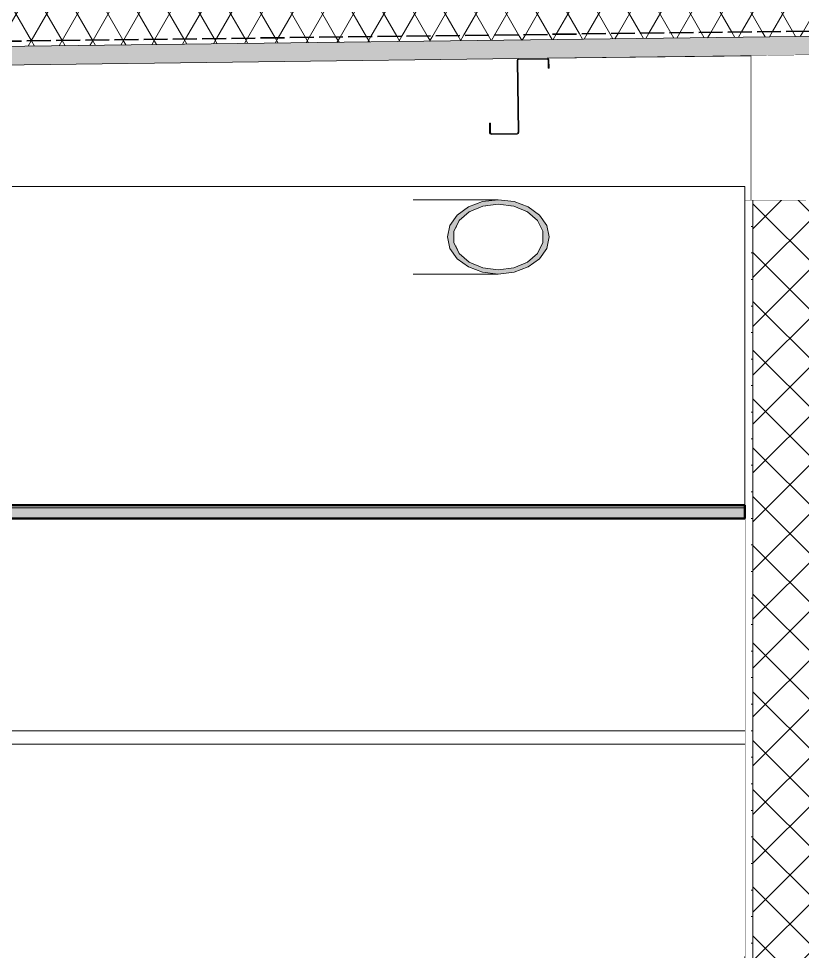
# Model space of a CAD drawing. Header units: millimetres. Extents: x -48147 to 1403542, y -455564 to 18123.
# Drawn here: x 1386279 to 1387754, y -435658 to -433901 of the extents above; entities that cross this region are included whole.
import ezdxf

# ---------------------------------------------------------------- set-up
doc = ezdxf.new("R2010")
doc.units = ezdxf.units.MM
doc.header["$MEASUREMENT"] = 0
doc.linetypes.add('Hidden Line', pattern=[55, 45, -10])
doc.linetypes.add('Wipeout_Contour', pattern=[1000, 0, -1000])
for name, color, linetype, lineweight in [('HATCHING_Pen_No__1', 7, 'Continuous', 13), ('HATCHING_Pen_No__146', 8, 'Continuous', 0), ('New_A-20-M_Ceiling_Pen_No__89', 8, 'Continuous', 20), ('New_A-20-M_Roof_Pen_No__195', 7, 'Continuous', 35), ('New_A-20-M_Roof_Pen_No__4', 7, 'Continuous', 20), ('New_A-20-M_Roof_Pen_No__85', 8, 'Continuous', 20), ('New_A-25-M_Wall_Int_Pen_No__1', 7, 'Continuous', 13), ('New_A-25-M_Wall_Int_Pen_No__87', 8, 'Continuous', 20), ('S-280-M_STRUCT_FRAME.IFC Import_Pen_No__1', 7, 'Continuous', 13), ('S-280-M_STRUCT_FRAME.IFC Import_Pen_No__160', 5, 'Continuous', 200), ('S-280-M_STRUCT_FRAME.IFC Import_Pen_No__90', 8, 'Continuous', 20)]:
    doc.layers.add(name, color=color, linetype=linetype, lineweight=lineweight)
for name, color, linetype in [('New_A-20-M_Ceiling', 7, 'Continuous'), ('New_A-20-M_Roof', 7, 'Continuous'), ('New_A-25-M_Wall_Int', 7, 'Continuous'), ('S-280-M_STRUCT_FRAME.IFC Import', 7, 'Continuous')]:
    doc.layers.add(name, color=color, linetype=linetype)
for name, color, linetype, lineweight, true_color in [('New_A-20-M_Ceiling_Pen_No__107', 7, 'Continuous', 15, 0xa6a6a6), ('New_A-20-M_Ceiling_Pen_No__29', 7, 'Continuous', 50, 0x2a2a2a), ('New_A-20-M_Roof_Pen_No__149', 7, 'Continuous', 0, 0x2a2a2a), ('New_A-20-M_Roof_Pen_No__81', 7, 'Continuous', 20, 0x6a6a6a), ('New_A-25-M_Wall_Int_Pen_No__107', 7, 'Continuous', 15, 0xa6a6a6)]:
    doc.layers.add(name, color=color, linetype=linetype, lineweight=lineweight, true_color=true_color)
pattern_1 = [(60, (1418663.247, -449992.53), (-43.30127, 25), []), (120, (1418663.247, -449992.53), (43.30127, 25), [])]

# ---------------------------------------------------------------- blocks, each defined once
blk = doc.blocks.new('Section Elem_72_1', base_point=(1418663.2, -449992.5))
at = {"layer": 'New_A-25-M_Wall_Int_Pen_No__107', "linetype": 'Continuous'}
h = blk.add_hatch(dxfattribs=at)
h.set_pattern_fill('Plaster_0001', color=256, style=0, pattern_type=2)
h.set_pattern_definition([(270, (1418663.25, -449992.53), (86.60254, 0), [0, -50]), (270, (1418706.55, -450017.53), (86.60254, 0), [0, -50])])
h.paths.add_polyline_path([(1387646.3, -434842.5), (1387646.3, -437842.5), (1387661.3, -437842.5), (1387661.3, -434242.5), (1387646.3, -434242.5), (1387646.3, -434817.5), (1387646.3, -434817.5), (1387646.3, -434842.5)])
at = {"layer": 'New_A-25-M_Wall_Int_Pen_No__1', "linetype": 'Continuous'}
for p, q in [((1387646.3, -434242.5), (1387646.3, -434817.5)), ((1387646.3, -434842.5), (1387646.3, -437842.5))]:
    blk.add_line(p, q, dxfattribs=at)
at = {"color": 254, "linetype": 'Wipeout_Contour', "lineweight": 0, "ltscale": 7273779.403413643}
blk.add_wipeout([(1387661.3, -437842.5), (1387661.3, -438142.5), (1387801.3, -438142.5), (1387801.3, -434242.5), (1387661.3, -434242.5)], dxfattribs=at).dxf.layer = 'New_A-25-M_Wall_Int'
at = {"layer": 'New_A-25-M_Wall_Int_Pen_No__107', "linetype": 'Continuous'}
h = blk.add_hatch(dxfattribs=at)
h.set_pattern_fill('Concrete_Block_0001', color=256, style=0, pattern_type=2)
h.set_pattern_definition([(45, (1418663.25, -449992.53), (-45.96194, 45.96194), []), (135, (1418663.25, -449992.53), (45.96194, 45.96194), [])])
h.paths.add_polyline_path([(1387661.3, -437842.5), (1387661.3, -438142.5), (1387801.3, -438142.5), (1387801.3, -434242.5), (1387661.3, -434242.5)])
at = {"layer": 'New_A-25-M_Wall_Int_Pen_No__1', "linetype": 'Continuous', "flags": 128}
for points in [[(1387760.9, -434242.5), (1387661.3, -434242.5), (1387646.3, -434242.5)], [(1387661.3, -434242.5), (1387661.3, -437842.5), (1387661.3, -437867.5), (1387661.3, -438142.5)]]:
    blk.add_lwpolyline(points, dxfattribs=at)
blk = doc.blocks.new('Section Elem_114_1', base_point=(1418663.2, -449992.5))
at = {"color": 254, "linetype": 'Wipeout_Contour', "lineweight": 0, "ltscale": 108951775.602691}
blk.add_wipeout([(1384819.6, -434008.8), (1384819.2, -434009.9), (1384820.2, -434092.5), (1384865, -434092.5), (1384865, -434217.5), (1387646.3, -434217.5), (1387646.3, -434242.5), (1387658.2, -434242.5), (1387658.2, -433971), (1387274.1, -433975.9), (1387276.4, -433976.8), (1387277.4, -433979), (1387277.6, -433994.8), (1387276, -433994.8), (1387275.8, -433979), (1387275.3, -433977.9), (1387274.2, -433977.5), (1387220.6, -433978.1), (1387219.4, -433978.6), (1387219, -433979.8), (1387220.7, -434115.3), (1387219.8, -434117.6), (1387217.5, -434118.6), (1387168.9, -434119.2), (1387166.7, -434118.3), (1387165.7, -434116), (1387165.5, -434098.2), (1387167.1, -434098.2), (1387167.3, -434116), (1387167.8, -434117.1), (1387168.9, -434117.6), (1387217.5, -434117), (1387218.6, -434116.5), (1387219.1, -434115.4), (1387217.4, -433979.8), (1387218.3, -433977.5), (1387220.5, -433976.5), (1386074.2, -433990.9), (1386076.5, -433991.9), (1386077.5, -433994.1), (1386077.7, -434009.9), (1386076.1, -434009.9), (1386075.9, -433994.1), (1386075.4, -433993), (1386074.3, -433992.5), (1386020.7, -433993.2), (1386019.5, -433993.7), (1386019.1, -433994.8), (1386020.8, -434130.4), (1386019.9, -434132.7), (1386017.6, -434133.7), (1385969, -434134.3), (1385966.8, -434133.4), (1385965.8, -434131.1), (1385965.6, -434113.3), (1385967.2, -434113.3), (1385967.4, -434131.1), (1385967.9, -434132.2), (1385969, -434132.7), (1386017.6, -434132.1), (1386018.7, -434131.6), (1386019.2, -434130.4), (1386017.5, -433994.9), (1386018.4, -433992.6), (1386020.6, -433991.6), (1385184.9, -434002.1), (1384874.3, -434006), (1384876.6, -434006.9), (1384877.6, -434009.2), (1384877.8, -434025), (1384876.2, -434025), (1384876, -434009.2), (1384875.5, -434008.1), (1384874.4, -434007.6), (1384820.8, -434008.3)], dxfattribs=at).dxf.layer = 'New_A-25-M_Wall_Int'
at = {"color": 254, "linetype": 'Wipeout_Contour', "lineweight": 0, "ltscale": 18899825.67376862}
blk.add_wipeout([(1384865, -435267.5), (1384865, -437842.5), (1385288, -437842.5), (1385288, -435742.5), (1386798, -435742.5), (1386798, -437842.5), (1387646.3, -437842.5), (1387646.3, -437767.5), (1387630.3, -437767.5), (1387630.3, -435733.5), (1387630.3, -435667.5), (1387646.3, -435667.5), (1387646.3, -435267.5)], dxfattribs=at).dxf.layer = 'New_A-25-M_Wall_Int'
at = {"layer": 'New_A-25-M_Wall_Int_Pen_No__87', "linetype": 'Continuous'}
blk.add_line((1387658.2, -434242.5), (1387658.2, -433971), dxfattribs=at)
blk = doc.blocks.new('Section Elem_135_1', base_point=(1418663.2, -449992.5))
at = {"color": 254, "linetype": 'Wipeout_Contour', "lineweight": 0, "ltscale": 5811921.3520605}
blk.add_wipeout([(1387646.3, -435242.5), (1384865, -435242.5), (1384865, -435267.5), (1387646.3, -435267.5)], dxfattribs=at).dxf.layer = 'New_A-20-M_Ceiling'
at = {"layer": 'New_A-20-M_Ceiling_Pen_No__89', "linetype": 'Continuous'}
for p, q in [((1387646.3, -435242.5), (1387646.3, -435242.5)), ((1384865, -435267.5), (1387646.3, -435267.5))]:
    blk.add_line(p, q, dxfattribs=at)
blk = doc.blocks.new('Section Elem_144_1', base_point=(1418663.2, -449992.5))
at = {"layer": 'New_A-25-M_Wall_Int_Pen_No__87', "linetype": 'Continuous'}
for p, q in [((1384865, -434217.5), (1387646.3, -434217.5)), ((1387646.3, -434217.5), (1387646.3, -434242.5))]:
    blk.add_line(p, q, dxfattribs=at)
at = {"color": 254, "linetype": 'Wipeout_Contour', "lineweight": 0, "ltscale": 8721033.65206653}
blk.add_wipeout([(1387098.3, -434301.6), (1387098.3, -434323.1), (1387101.8, -434330), (1387105.2, -434323.1), (1387105.2, -434301.6), (1387101.8, -434294.7)], dxfattribs=at).dxf.layer = 'New_A-25-M_Wall_Int'
at = {"color": 254, "linetype": 'Wipeout_Contour', "lineweight": 0, "ltscale": 7264210.494259432}
blk.add_wipeout([(1384865, -435242.5), (1387646.3, -435242.5), (1387646.3, -434842.5), (1385927.5, -434842.5), (1384865, -434842.5)], dxfattribs=at).dxf.layer = 'New_A-25-M_Wall_Int'
at = {"layer": 'New_A-25-M_Wall_Int_Pen_No__87', "linetype": 'Continuous'}
blk.add_line((1384865, -435242.5), (1387646.3, -435242.5), dxfattribs=at)
blk = doc.blocks.new('Section Elem_145_1', base_point=(1418663.2, -449992.5))
at = {"layer": 'New_A-20-M_Ceiling_Pen_No__107', "linetype": 'Continuous'}
blk.add_hatch(color=256, dxfattribs=at).paths.add_polyline_path([(1384864.9, -434842.5), (1387646.3, -434842.5), (1387646.3, -434817.5), (1384864.9, -434817.5)])
at = {"layer": 'New_A-20-M_Ceiling_Pen_No__29', "linetype": 'Continuous'}
for p, q in [((1387646.3, -434817.5), (1384865, -434817.5)), ((1387646.3, -434817.5), (1387646.3, -434817.5)), ((1387646.3, -434817.5), (1387646.3, -434842.5)), ((1387646.3, -434842.5), (1384865, -434842.5)), ((1387646.3, -434842.5), (1387646.3, -434842.5))]:
    blk.add_line(p, q, dxfattribs=at)
blk = doc.blocks.new('Section Elem_176_1', base_point=(1418663.2, -449992.5))
at = {"color": 254, "linetype": 'Wipeout_Contour', "lineweight": 0, "ltscale": 5800407.137525157}
blk.add_wipeout([(1378786.3, -433887.5), (1378788.2, -434037.5), (1388539.2, -433915), (1388537.3, -433765)], dxfattribs=at).dxf.layer = 'New_A-20-M_Roof'
at = {"layer": 'New_A-20-M_Roof_Pen_No__85', "linetype": 'Continuous'}
h = blk.add_hatch(dxfattribs=at)
h.set_pattern_fill('Batt_Insulation_0001', color=256, style=0, pattern_type=2)
h.set_pattern_definition(pattern_1)
h.paths.add_polyline_path([(1378786.3, -433887.5), (1378788.2, -434037.5), (1388539.2, -433915), (1388537.3, -433765)])
at = {"color": 254, "linetype": 'Wipeout_Contour', "lineweight": 0, "ltscale": 5800506.718729067}
blk.add_wipeout([(1378788.2, -434037.5), (1378788.3, -434047.5), (1388539.3, -433925), (1388539.2, -433915)], dxfattribs=at).dxf.layer = 'New_A-20-M_Roof'
at = {"layer": 'New_A-20-M_Roof_Pen_No__81', "linetype": 'Continuous', "lineweight": 0, "true_color": 0x353535}
blk.add_hatch(color=250, dxfattribs=at).paths.add_polyline_path([(1378788.3, -434047.5), (1378788.8, -434082.5), (1388539.8, -433960), (1388539.3, -433925)])
at = {"layer": 'New_A-20-M_Roof_Pen_No__85', "linetype": 'Continuous'}
h = blk.add_hatch(dxfattribs=at)
h.set_pattern_fill('Batt_Insulation_0001', color=256, style=0, pattern_type=2)
h.set_pattern_definition(pattern_1)
h.paths.add_polyline_path([(1378788.2, -434037.5), (1378788.3, -434047.5), (1388539.3, -433925), (1388539.2, -433915)])
at = {"layer": 'New_A-20-M_Roof_Pen_No__149', "linetype": 'Continuous'}
blk.add_line((1388539.3, -433925), (1378788.3, -434047.5), dxfattribs=at)
at = {"layer": 'New_A-20-M_Roof_Pen_No__195', "linetype": 'Hidden Line'}
blk.add_line((1388539.2, -433915), (1378788.2, -434037.5), dxfattribs=at)
at = {"layer": 'New_A-20-M_Roof_Pen_No__4', "linetype": 'Continuous'}
for p, q in [((1388420.5, -433961.5), (1387274.1, -433975.9)), ((1387220.5, -433976.5), (1386074.2, -433990.9)), ((1387274.1, -433975.9), (1387220.5, -433976.5))]:
    blk.add_line(p, q, dxfattribs=at)
blk = doc.blocks.new('Section Elem_205_1', base_point=(1418663.2, -449992.5))
at = {"color": 254, "linetype": 'Wipeout_Contour', "lineweight": 0, "ltscale": 5816164.211257982}
blk.add_wipeout([(1387658.2, -433971), (1387658.2, -434242.5), (1387796.4, -434242.5), (1387796.4, -433969.3)], dxfattribs=at).dxf.layer = 'New_A-25-M_Wall_Int'
at = {"color": 254, "linetype": 'Wipeout_Contour', "lineweight": 0, "ltscale": 20364292.8796661}
blk.add_wipeout([(1387896.4, -433968), (1387896.4, -434242.5), (1388392.8, -434242.5), (1388392.8, -434103.8), (1388368.8, -434104.1), (1388366.6, -434103.2), (1388365.6, -434101), (1388365.4, -434083.2), (1388367, -434083.1), (1388367.2, -434100.9), (1388367.7, -434102.1), (1388368.8, -434102.5), (1388392.8, -434102.2), (1388392.8, -433961.8)], dxfattribs=at).dxf.layer = 'New_A-25-M_Wall_Int'
at = {"color": 254, "linetype": 'Wipeout_Contour', "lineweight": 0, "ltscale": 52376641.26972361}
blk.add_wipeout([(1388537.3, -433960), (1388522.8, -433960.2), (1388522.8, -434242.5), (1388972.8, -434242.5), (1388972.8, -434035.5), (1388743.9, -434032.6), (1388744.8, -433964.6), (1388744.8, -433962.6), (1388637.7, -433961.2), (1388640, -433962.2), (1388640.9, -433964.5), (1388639.2, -434100.1), (1388639.6, -434101.2), (1388640.7, -434101.7), (1388689.3, -434102.3), (1388690.5, -434101.9), (1388691, -434100.7), (1388691.2, -434082.9), (1388692.8, -434083), (1388692.6, -434100.7), (1388691.6, -434103), (1388689.3, -434103.9), (1388640.7, -434103.3), (1388638.5, -434102.3), (1388637.6, -434100.1), (1388639.3, -433964.5), (1388638.8, -433963.3), (1388637.7, -433962.8), (1388584.1, -433962.2), (1388583, -433962.6), (1388582.5, -433963.8), (1388582.3, -433979.6), (1388580.7, -433979.5), (1388580.9, -433963.7), (1388581.8, -433961.5), (1388584.1, -433960.6)], dxfattribs=at).dxf.layer = 'New_A-25-M_Wall_Int'
blk = doc.blocks.new('Section Elem_311_1', base_point=(1418663.2, -449992.5))
at = {"color": 254, "linetype": 'Wipeout_Contour', "lineweight": 0, "ltscale": 5813884.48776556}
blk.add_wipeout([(1386991.9, -434245.9), (1387152.4, -434245.9), (1387182, -434242.5), (1387021.5, -434242.5)], dxfattribs=at).dxf.layer = 'S-280-M_STRUCT_FRAME.IFC Import'
at = {"color": 254, "linetype": 'Wipeout_Contour', "lineweight": 0, "ltscale": 5814047.374619123}
blk.add_wipeout([(1386991.9, -434378.8), (1387021.5, -434382.2), (1387182, -434382.2), (1387152.4, -434378.8)], dxfattribs=at).dxf.layer = 'S-280-M_STRUCT_FRAME.IFC Import'
at = {"color": 254, "linetype": 'Wipeout_Contour', "lineweight": 0, "ltscale": 5813784.783960232}
blk.add_wipeout([(1386991.9, -434245.9), (1386965.1, -434255.9), (1387125.6, -434255.9), (1387152.4, -434245.9)], dxfattribs=at).dxf.layer = 'S-280-M_STRUCT_FRAME.IFC Import'
at = {"color": 254, "linetype": 'Wipeout_Contour', "lineweight": 0, "ltscale": 5813931.728881866}
blk.add_wipeout([(1386965.1, -434368.9), (1386991.9, -434378.8), (1387152.4, -434378.8), (1387125.6, -434368.9)], dxfattribs=at).dxf.layer = 'S-280-M_STRUCT_FRAME.IFC Import'
at = {"color": 254, "linetype": 'Wipeout_Contour', "lineweight": 0, "ltscale": 4360693.587675795}
blk.add_wipeout([(1387182, -434250.5), (1387153, -434254.3), (1387211.1, -434254.3)], dxfattribs=at).dxf.layer = 'S-280-M_STRUCT_FRAME.IFC Import'
at = {"color": 254, "linetype": 'Wipeout_Contour', "lineweight": 0, "ltscale": 5813708.353175497}
blk.add_wipeout([(1386943.9, -434271.3), (1387104.4, -434271.3), (1387125.6, -434255.9), (1386965.1, -434255.9)], dxfattribs=at).dxf.layer = 'S-280-M_STRUCT_FRAME.IFC Import'
at = {"layer": 'S-280-M_STRUCT_FRAME.IFC Import_Pen_No__90', "linetype": 'Continuous'}
blk.add_line((1387021.5, -434242.5), (1387182, -434242.5), dxfattribs=at)
at = {"color": 254, "linetype": 'Wipeout_Contour', "lineweight": 0, "ltscale": 5814265.821029248}
blk.add_wipeout([(1387153, -434254.3), (1387127.4, -434265), (1387236.7, -434265), (1387211.1, -434254.3)], dxfattribs=at).dxf.layer = 'S-280-M_STRUCT_FRAME.IFC Import'
at = {"color": 254, "linetype": 'Wipeout_Contour', "lineweight": 0, "ltscale": 5813662.677540861}
blk.add_wipeout([(1386943.9, -434271.3), (1386930.3, -434290.8), (1387090.7, -434290.8), (1387104.4, -434271.3)], dxfattribs=at).dxf.layer = 'S-280-M_STRUCT_FRAME.IFC Import'
at = {"color": 254, "linetype": 'Wipeout_Contour', "lineweight": 0, "ltscale": 5814282.070851356}
blk.add_wipeout([(1387127.4, -434265), (1387108.4, -434281.5), (1387255.7, -434281.5), (1387236.7, -434265)], dxfattribs=at).dxf.layer = 'S-280-M_STRUCT_FRAME.IFC Import'
at = {"color": 254, "linetype": 'Wipeout_Contour', "lineweight": 0, "ltscale": 5813652.228367437}
blk.add_wipeout([(1386930.3, -434290.8), (1386925.6, -434312.4), (1387086, -434312.4), (1387090.7, -434290.8)], dxfattribs=at).dxf.layer = 'S-280-M_STRUCT_FRAME.IFC Import'
at = {"color": 254, "linetype": 'Wipeout_Contour', "lineweight": 0, "ltscale": 7267811.407547539}
blk.add_wipeout([(1387108.4, -434281.5), (1387101.8, -434294.7), (1387105.2, -434301.6), (1387265.8, -434301.6), (1387255.7, -434281.5)], dxfattribs=at).dxf.layer = 'S-280-M_STRUCT_FRAME.IFC Import'
at = {"color": 254, "linetype": 'Wipeout_Contour', "lineweight": 0, "ltscale": 5813678.02840624}
blk.add_wipeout([(1387086, -434312.4), (1386925.6, -434312.4), (1386930.3, -434334), (1387090.7, -434334)], dxfattribs=at).dxf.layer = 'S-280-M_STRUCT_FRAME.IFC Import'
at = {"color": 254, "linetype": 'Wipeout_Contour', "lineweight": 0, "ltscale": 5814342.015712203}
blk.add_wipeout([(1387105.2, -434301.6), (1387105.2, -434323.1), (1387265.8, -434323.1), (1387265.8, -434301.6)], dxfattribs=at).dxf.layer = 'S-280-M_STRUCT_FRAME.IFC Import'
at = {"color": 254, "linetype": 'Wipeout_Contour', "lineweight": 0, "ltscale": 5813737.551715484}
blk.add_wipeout([(1387090.7, -434334), (1386930.3, -434334), (1386943.9, -434353.4), (1387104.4, -434353.4)], dxfattribs=at).dxf.layer = 'S-280-M_STRUCT_FRAME.IFC Import'
at = {"layer": 'S-280-M_STRUCT_FRAME.IFC Import_Pen_No__1', "linetype": 'Continuous', "flags": 128}
blk.add_lwpolyline([(1387265.8, -434301.6), (1387255.7, -434281.5), (1387236.7, -434265), (1387211.1, -434254.3), (1387182, -434250.5), (1387153, -434254.3), (1387127.4, -434265), (1387108.4, -434281.5), (1387098.3, -434301.6)], dxfattribs=at)
at = {"color": 254, "linetype": 'Wipeout_Contour', "lineweight": 0, "ltscale": 7267871.644656328}
blk.add_wipeout([(1387105.2, -434323.1), (1387101.8, -434330), (1387108.4, -434343.3), (1387255.7, -434343.3), (1387265.8, -434323.1)], dxfattribs=at).dxf.layer = 'S-280-M_STRUCT_FRAME.IFC Import'
at = {"color": 254, "linetype": 'Wipeout_Contour', "lineweight": 0, "ltscale": 5813824.971137894}
blk.add_wipeout([(1387104.4, -434353.4), (1386943.9, -434353.4), (1386965.1, -434368.9), (1387125.6, -434368.9)], dxfattribs=at).dxf.layer = 'S-280-M_STRUCT_FRAME.IFC Import'
at = {"layer": 'S-280-M_STRUCT_FRAME.IFC Import_Pen_No__1', "linetype": 'Continuous'}
for p, q in [((1387098.3, -434301.6), (1387098.3, -434323.1)), ((1387265.8, -434301.6), (1387265.8, -434323.1))]:
    blk.add_line(p, q, dxfattribs=at)
at = {"color": 254, "linetype": 'Wipeout_Contour', "lineweight": 0, "ltscale": 5814375.656931031}
blk.add_wipeout([(1387255.7, -434343.3), (1387108.4, -434343.3), (1387127.4, -434359.8), (1387236.7, -434359.8)], dxfattribs=at).dxf.layer = 'S-280-M_STRUCT_FRAME.IFC Import'
at = {"color": 254, "linetype": 'Wipeout_Contour', "lineweight": 0, "ltscale": 5814391.909213034}
blk.add_wipeout([(1387236.7, -434359.8), (1387127.4, -434359.8), (1387153, -434370.5), (1387211.1, -434370.5)], dxfattribs=at).dxf.layer = 'S-280-M_STRUCT_FRAME.IFC Import'
at = {"color": 254, "linetype": 'Wipeout_Contour', "lineweight": 0, "ltscale": 4360799.711050023}
blk.add_wipeout([(1387211.1, -434370.5), (1387153, -434370.5), (1387182, -434374.2)], dxfattribs=at).dxf.layer = 'S-280-M_STRUCT_FRAME.IFC Import'
at = {"layer": 'S-280-M_STRUCT_FRAME.IFC Import_Pen_No__160', "linetype": 'Continuous', "lineweight": 0, "true_color": 0x00007f}
h = blk.add_hatch(color=176, dxfattribs=at)
h.paths.add_polyline_path([(1387182, -434382.2), (1387211.7, -434378.8), (1387238.5, -434368.9), (1387259.7, -434353.4), (1387273.3, -434334), (1387278, -434312.4), (1387273.3, -434290.8), (1387259.7, -434271.3), (1387238.5, -434255.9), (1387211.7, -434245.9), (1387182, -434242.5), (1387152.4, -434245.9), (1387125.6, -434255.9), (1387104.4, -434271.3), (1387090.7, -434290.8), (1387086, -434312.4), (1387090.7, -434334), (1387104.4, -434353.4), (1387125.6, -434368.9), (1387152.4, -434378.8)])
h.paths.add_polyline_path([(1387182, -434374.2), (1387153, -434370.5), (1387127.4, -434359.8), (1387108.4, -434343.3), (1387098.3, -434323.1), (1387098.3, -434301.6), (1387108.4, -434281.5), (1387127.4, -434265), (1387153, -434254.3), (1387182, -434250.5), (1387211.1, -434254.3), (1387236.7, -434265), (1387255.7, -434281.5), (1387265.8, -434301.6), (1387265.8, -434323.1), (1387255.7, -434343.3), (1387236.7, -434359.8), (1387211.1, -434370.5)], flags=0)
at = {"layer": 'S-280-M_STRUCT_FRAME.IFC Import_Pen_No__1', "linetype": 'Continuous', "flags": 128}
blk.add_lwpolyline([(1387090.7, -434334), (1387104.4, -434353.4), (1387125.6, -434368.9), (1387152.4, -434378.8), (1387182, -434382.2), (1387211.7, -434378.8), (1387238.5, -434368.9), (1387259.7, -434353.4), (1387273.3, -434334), (1387278, -434312.4), (1387273.3, -434290.8), (1387259.7, -434271.3), (1387238.5, -434255.9), (1387211.7, -434245.9), (1387182, -434242.5), (1387152.4, -434245.9), (1387125.6, -434255.9), (1387104.4, -434271.3), (1387090.7, -434290.8), (1387086, -434312.4)], close=True, dxfattribs=at)
blk.add_lwpolyline([(1387098.3, -434323.1), (1387108.4, -434343.3), (1387127.4, -434359.8), (1387153, -434370.5), (1387182, -434374.2), (1387211.1, -434370.5), (1387236.7, -434359.8), (1387255.7, -434343.3), (1387265.8, -434323.1)], dxfattribs=at)
at = {"layer": 'S-280-M_STRUCT_FRAME.IFC Import_Pen_No__90', "linetype": 'Continuous'}
blk.add_line((1387021.5, -434382.2), (1387182, -434382.2), dxfattribs=at)
blk = doc.blocks.new('Section Elem_335_1', base_point=(1418663.2, -449992.5))
at = {"layer": 'S-280-M_STRUCT_FRAME.IFC Import_Pen_No__160', "linetype": 'Continuous', "lineweight": 0, "true_color": 0x00007f}
blk.add_hatch(color=176, dxfattribs=at).paths.add_polyline_path([(1387168.9, -434119.2), (1387217.5, -434118.6), (1387219.8, -434117.6), (1387220.7, -434115.3), (1387219, -433979.8), (1387219.4, -433978.6), (1387220.6, -433978.1), (1387274.2, -433977.5), (1387275.3, -433977.9), (1387275.8, -433979), (1387276, -433994.8), (1387277.6, -433994.8), (1387277.4, -433979), (1387276.4, -433976.8), (1387274.1, -433975.9), (1387220.5, -433976.5), (1387218.3, -433977.5), (1387217.4, -433979.8), (1387219.1, -434115.4), (1387218.6, -434116.5), (1387217.5, -434117), (1387168.9, -434117.6), (1387167.8, -434117.1), (1387167.3, -434116), (1387167.1, -434098.2), (1387165.5, -434098.2), (1387165.7, -434116), (1387166.7, -434118.3)])
at = {"layer": 'S-280-M_STRUCT_FRAME.IFC Import_Pen_No__1', "linetype": 'Continuous'}
for p, q in [((1387220.5, -433976.5), (1387218.3, -433977.5)), ((1387274.1, -433975.9), (1387276.4, -433976.8)), ((1387277.6, -433994.8), (1387276, -433994.8)), ((1387167.1, -434098.2), (1387165.5, -434098.2))]:
    blk.add_line(p, q, dxfattribs=at)
at = {"layer": 'S-280-M_STRUCT_FRAME.IFC Import_Pen_No__1', "linetype": 'Continuous', "flags": 128}
for points in [[(1387218.3, -433977.5), (1387217.4, -433979.8), (1387219.1, -434115.4), (1387218.6, -434116.5)], [(1387219.4, -433978.6), (1387219, -433979.8), (1387220.7, -434115.3), (1387219.8, -434117.6)], [(1387275.3, -433977.9), (1387274.2, -433977.5), (1387220.6, -433978.1), (1387219.4, -433978.6)], [(1387275.3, -433977.9), (1387275.8, -433979), (1387276, -433994.8)], [(1387276.4, -433976.8), (1387277.4, -433979), (1387277.6, -433994.8)], [(1387165.5, -434098.2), (1387165.7, -434116), (1387166.7, -434118.3)], [(1387167.1, -434098.2), (1387167.3, -434116), (1387167.8, -434117.1)], [(1387166.7, -434118.3), (1387168.9, -434119.2), (1387217.5, -434118.6), (1387219.8, -434117.6)], [(1387167.8, -434117.1), (1387168.9, -434117.6), (1387217.5, -434117), (1387218.6, -434116.5)]]:
    blk.add_lwpolyline(points, dxfattribs=at)

msp = doc.modelspace()

# ---------------------------------------------------------------- block references
at = {"layer": 'New_A-25-M_Wall_Int'}
msp.add_blockref('Section Elem_72_1', (1418663.2, -449992.5), dxfattribs=at)

# ---------------------------------------------------------------- next in the draw order: block references
msp.add_blockref('Section Elem_114_1', (1418663.2, -449992.5), dxfattribs=at)

# ---------------------------------------------------------------- next in the draw order: block references
at = {"layer": 'New_A-20-M_Ceiling'}
msp.add_blockref('Section Elem_135_1', (1418663.2, -449992.5), dxfattribs=at)
at = {"layer": 'New_A-20-M_Roof'}
msp.add_blockref('Section Elem_176_1', (1418663.2, -449992.5), dxfattribs=at)

# ---------------------------------------------------------------- next in the draw order: block references
at = {"layer": 'New_A-25-M_Wall_Int'}
for name in ['Section Elem_205_1', 'Section Elem_144_1']:
    msp.add_blockref(name, (1418663.2, -449992.5), dxfattribs=at)
at = {"layer": 'S-280-M_STRUCT_FRAME.IFC Import'}
msp.add_blockref('Section Elem_335_1', (1418663.2, -449992.5), dxfattribs=at)

# ---------------------------------------------------------------- next in the draw order: hatches: boundary and pattern name
at = {"layer": 'HATCHING_Pen_No__146', "linetype": 'Continuous'}
msp.add_hatch(color=256, dxfattribs=at).paths.add_polyline_path([(1384865, -434842.5), (1387646.3, -434842.5), (1387646.3, -434822.5), (1384865, -434822.5)])

# ---------------------------------------------------------------- next in the draw order: linework, layer by layer
at = {"layer": 'HATCHING_Pen_No__1', "linetype": 'Continuous', "flags": 128}
msp.add_lwpolyline([(1384865, -434842.5), (1387646.3, -434842.5), (1387646.3, -434822.5), (1384865, -434822.5)], close=True, dxfattribs=at)

# ---------------------------------------------------------------- next in the draw order: block references
at = {"layer": 'New_A-20-M_Ceiling'}
msp.add_blockref('Section Elem_145_1', (1418663.2, -449992.5), dxfattribs=at)
at = {"layer": 'S-280-M_STRUCT_FRAME.IFC Import'}
msp.add_blockref('Section Elem_311_1', (1418663.2, -449992.5), dxfattribs=at)

doc.saveas('drawing.dxf')
